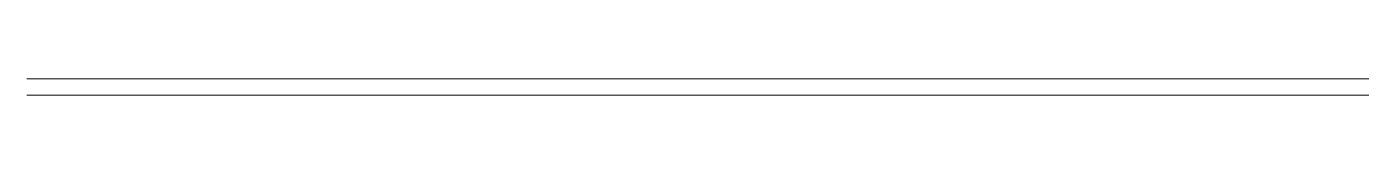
# Model space of a CAD drawing. Header units: inches. Extents: x 0.2 to 10.8, y 0.5 to 8.
# Drawn here: x 3.695 to 3.8333, y 5.535 to 5.5367 of the extents above; entities that cross this region are included whole.
import ezdxf

# ---------------------------------------------------------------- set-up
doc = ezdxf.new("R2010")
doc.units = ezdxf.units.IN
doc.header["$MEASUREMENT"] = 0
doc.layers.add('PDF_Geometry', color=7, linetype='Continuous')

msp = doc.modelspace()

# ---------------------------------------------------------------- linework, layer by layer
at = {"layer": 'PDF_Geometry', "lineweight": 9}
for points in [[(3.695, 5.53667), (3.69667, 5.53667)], [(3.695, 5.53667), (3.69667, 5.53667)], [(3.69667, 5.53667), (3.69833, 5.53667)], [(3.69667, 5.53667), (3.69833, 5.53667)], [(3.69833, 5.53667), (3.7, 5.53667)], [(3.69833, 5.53667), (3.7, 5.53667)], [(3.7, 5.53667), (3.70167, 5.53667)], [(3.7, 5.53667), (3.70167, 5.53667)], [(3.70167, 5.53667), (3.70333, 5.53667)], [(3.70167, 5.53667), (3.70333, 5.53667)], [(3.70333, 5.53667), (3.705, 5.53667)], [(3.70333, 5.53667), (3.705, 5.53667)], [(3.705, 5.53667), (3.70667, 5.53667)], [(3.705, 5.53667), (3.70667, 5.53667)], [(3.70667, 5.53667), (3.70833, 5.53667)], [(3.70667, 5.53667), (3.70833, 5.53667)], [(3.70833, 5.53667), (3.71, 5.53667)], [(3.70833, 5.53667), (3.71, 5.53667)], [(3.71, 5.53667), (3.71167, 5.53667)], [(3.71, 5.53667), (3.71167, 5.53667)], [(3.71167, 5.53667), (3.71333, 5.53667)], [(3.71167, 5.53667), (3.71333, 5.53667)], [(3.71333, 5.53667), (3.715, 5.53667)], [(3.71333, 5.53667), (3.715, 5.53667)], [(3.715, 5.53667), (3.71667, 5.53667)], [(3.715, 5.53667), (3.71667, 5.53667)], [(3.71667, 5.53667), (3.71833, 5.53667)], [(3.71667, 5.53667), (3.71833, 5.53667)], [(3.71833, 5.53667), (3.72, 5.53667)], [(3.71833, 5.53667), (3.72, 5.53667)], [(3.72, 5.53667), (3.72167, 5.53667)], [(3.72, 5.53667), (3.72167, 5.53667)], [(3.72167, 5.53667), (3.72333, 5.53667)], [(3.72167, 5.53667), (3.72333, 5.53667)], [(3.72167, 5.53667), (3.72333, 5.53667)], [(3.72333, 5.53667), (3.725, 5.53667)], [(3.72333, 5.53667), (3.725, 5.53667)], [(3.72333, 5.53667), (3.725, 5.53667)], [(3.725, 5.53667), (3.72667, 5.53667)], [(3.725, 5.53667), (3.72667, 5.53667)], [(3.72667, 5.53667), (3.72833, 5.53667)], [(3.72667, 5.53667), (3.72833, 5.53667)], [(3.72833, 5.53667), (3.73, 5.53667)], [(3.72833, 5.53667), (3.73, 5.53667)], [(3.72833, 5.53667), (3.73, 5.53667)], [(3.73, 5.53667), (3.73167, 5.53667)], [(3.73, 5.53667), (3.73167, 5.53667)], [(3.73, 5.53667), (3.73167, 5.53667)], [(3.73167, 5.53667), (3.73333, 5.53667)], [(3.73167, 5.53667), (3.73333, 5.53667)], [(3.73333, 5.53667), (3.735, 5.53667)], [(3.73333, 5.53667), (3.735, 5.53667)], [(3.735, 5.53667), (3.73667, 5.53667)], [(3.735, 5.53667), (3.73667, 5.53667)], [(3.735, 5.53667), (3.73667, 5.53667)], [(3.73667, 5.53667), (3.73833, 5.53667)], [(3.73667, 5.53667), (3.73833, 5.53667)], [(3.73667, 5.53667), (3.73833, 5.53667)], [(3.73833, 5.53667), (3.74, 5.53667)], [(3.73833, 5.53667), (3.74, 5.53667)], [(3.74, 5.53667), (3.74167, 5.53667)], [(3.74, 5.53667), (3.74167, 5.53667)], [(3.74167, 5.53667), (3.74333, 5.53667)], [(3.74167, 5.53667), (3.74333, 5.53667)], [(3.74167, 5.53667), (3.74333, 5.53667)], [(3.74333, 5.53667), (3.745, 5.53667)], [(3.74333, 5.53667), (3.745, 5.53667)], [(3.74333, 5.53667), (3.745, 5.53667)], [(3.745, 5.53667), (3.74667, 5.53667)], [(3.745, 5.53667), (3.74667, 5.53667)], [(3.74667, 5.53667), (3.74833, 5.53667)], [(3.74667, 5.53667), (3.74833, 5.53667)], [(3.74833, 5.53667), (3.75, 5.53667)], [(3.74833, 5.53667), (3.75, 5.53667)], [(3.75, 5.53667), (3.75167, 5.53667)], [(3.75, 5.53667), (3.75167, 5.53667)], [(3.75167, 5.53667), (3.75333, 5.53667)], [(3.75167, 5.53667), (3.75333, 5.53667)], [(3.75333, 5.53667), (3.755, 5.53667)], [(3.75333, 5.53667), (3.755, 5.53667)], [(3.755, 5.53667), (3.75667, 5.53667)], [(3.755, 5.53667), (3.75667, 5.53667)], [(3.75667, 5.53667), (3.75833, 5.53667)], [(3.75667, 5.53667), (3.75833, 5.53667)], [(3.75833, 5.53667), (3.76, 5.53667)], [(3.75833, 5.53667), (3.76, 5.53667)], [(3.76, 5.53667), (3.76167, 5.53667)], [(3.76, 5.53667), (3.76167, 5.53667)], [(3.76167, 5.53667), (3.76333, 5.53667)], [(3.76167, 5.53667), (3.76333, 5.53667)], [(3.76333, 5.53667), (3.765, 5.53667)], [(3.76333, 5.53667), (3.765, 5.53667)], [(3.765, 5.53667), (3.76667, 5.53667)], [(3.765, 5.53667), (3.76667, 5.53667)], [(3.76667, 5.53667), (3.76833, 5.53667)], [(3.76667, 5.53667), (3.76833, 5.53667)], [(3.76833, 5.53667), (3.77, 5.53667)], [(3.76833, 5.53667), (3.77, 5.53667)], [(3.77, 5.53667), (3.77167, 5.53667)], [(3.77, 5.53667), (3.77167, 5.53667)], [(3.77, 5.53667), (3.77167, 5.53667)], [(3.77167, 5.53667), (3.77333, 5.53667)], [(3.77167, 5.53667), (3.77333, 5.53667)], [(3.77167, 5.53667), (3.77333, 5.53667)], [(3.77333, 5.53667), (3.775, 5.53667)], [(3.77333, 5.53667), (3.775, 5.53667)], [(3.775, 5.53667), (3.77667, 5.53667)], [(3.775, 5.53667), (3.77667, 5.53667)], [(3.77667, 5.53667), (3.77833, 5.53667)], [(3.77667, 5.53667), (3.77833, 5.53667)], [(3.77833, 5.53667), (3.78, 5.53667)], [(3.77833, 5.53667), (3.78, 5.53667)], [(3.78, 5.53667), (3.78167, 5.53667)], [(3.78, 5.53667), (3.78167, 5.53667)], [(3.78167, 5.53667), (3.78333, 5.53667)], [(3.78167, 5.53667), (3.78333, 5.53667)], [(3.78333, 5.53667), (3.785, 5.53667)], [(3.78333, 5.53667), (3.785, 5.53667)], [(3.785, 5.53667), (3.78667, 5.53667)], [(3.785, 5.53667), (3.78667, 5.53667)], [(3.78667, 5.53667), (3.78833, 5.53667)], [(3.78667, 5.53667), (3.78833, 5.53667)], [(3.78833, 5.53667), (3.79, 5.53667)], [(3.78833, 5.53667), (3.79, 5.53667)], [(3.79, 5.53667), (3.79167, 5.53667)], [(3.79, 5.53667), (3.79167, 5.53667)], [(3.79167, 5.53667), (3.79333, 5.53667)], [(3.79167, 5.53667), (3.79333, 5.53667)], [(3.79333, 5.53667), (3.795, 5.53667)], [(3.79333, 5.53667), (3.795, 5.53667)], [(3.795, 5.53667), (3.79667, 5.53667)], [(3.795, 5.53667), (3.79667, 5.53667)], [(3.79667, 5.53667), (3.79833, 5.53667)], [(3.79667, 5.53667), (3.79833, 5.53667)], [(3.79833, 5.53667), (3.8, 5.53667)], [(3.79833, 5.53667), (3.8, 5.53667)], [(3.8, 5.53667), (3.80167, 5.53667)], [(3.8, 5.53667), (3.80167, 5.53667)], [(3.80167, 5.53667), (3.80333, 5.53667)], [(3.80167, 5.53667), (3.80333, 5.53667)], [(3.80333, 5.53667), (3.805, 5.53667)], [(3.80333, 5.53667), (3.805, 5.53667)], [(3.805, 5.53667), (3.80667, 5.53667)], [(3.805, 5.53667), (3.80667, 5.53667)], [(3.80667, 5.53667), (3.80833, 5.53667)], [(3.80667, 5.53667), (3.80833, 5.53667)], [(3.80833, 5.53667), (3.81, 5.53667)], [(3.80833, 5.53667), (3.81, 5.53667)], [(3.81, 5.53667), (3.81167, 5.53667)], [(3.81, 5.53667), (3.81167, 5.53667)], [(3.81167, 5.53667), (3.81333, 5.53667)], [(3.81167, 5.53667), (3.81333, 5.53667)], [(3.81333, 5.53667), (3.815, 5.53667)], [(3.81333, 5.53667), (3.815, 5.53667)], [(3.815, 5.53667), (3.81667, 5.53667)], [(3.815, 5.53667), (3.81667, 5.53667)], [(3.81667, 5.53667), (3.81833, 5.53667)], [(3.81667, 5.53667), (3.81833, 5.53667)], [(3.81833, 5.53667), (3.82, 5.53667)], [(3.81833, 5.53667), (3.82, 5.53667)], [(3.82, 5.53667), (3.82167, 5.53667)], [(3.82, 5.53667), (3.82167, 5.53667)], [(3.82167, 5.53667), (3.82333, 5.53667)], [(3.82167, 5.53667), (3.82333, 5.53667)], [(3.82333, 5.53667), (3.825, 5.53667)], [(3.82333, 5.53667), (3.825, 5.53667)], [(3.825, 5.53667), (3.82667, 5.53667)], [(3.825, 5.53667), (3.82667, 5.53667)], [(3.82667, 5.53667), (3.82833, 5.53667)], [(3.82667, 5.53667), (3.82833, 5.53667)], [(3.82833, 5.53667), (3.83, 5.53667)], [(3.82833, 5.53667), (3.83, 5.53667)], [(3.82833, 5.53667), (3.83, 5.53667)], [(3.83, 5.53667), (3.83167, 5.53667)], [(3.83, 5.53667), (3.83167, 5.53667)], [(3.83, 5.53667), (3.83167, 5.53667)], [(3.83167, 5.53667), (3.83333, 5.53667)], [(3.83167, 5.53667), (3.83333, 5.53667)], [(3.83333, 5.53667), (3.835, 5.53667)], [(3.695, 5.535), (3.69667, 5.535)], [(3.695, 5.535), (3.69667, 5.535)], [(3.695, 5.535), (3.69667, 5.535)], [(3.69667, 5.535), (3.69833, 5.535)], [(3.69667, 5.535), (3.69833, 5.535)], [(3.69667, 5.535), (3.69833, 5.535)], [(3.69833, 5.535), (3.7, 5.535)], [(3.69833, 5.535), (3.7, 5.535)], [(3.7, 5.535), (3.70167, 5.535)], [(3.7, 5.535), (3.70167, 5.535)], [(3.7, 5.535), (3.70167, 5.535)], [(3.70167, 5.535), (3.70333, 5.535)], [(3.70167, 5.535), (3.70333, 5.535)], [(3.70167, 5.535), (3.70333, 5.535)], [(3.70333, 5.535), (3.705, 5.535)], [(3.70333, 5.535), (3.705, 5.535)], [(3.70333, 5.535), (3.705, 5.535)], [(3.705, 5.535), (3.70667, 5.535)], [(3.705, 5.535), (3.70667, 5.535)], [(3.70667, 5.535), (3.70833, 5.535)], [(3.70667, 5.535), (3.70833, 5.535)], [(3.70667, 5.535), (3.70833, 5.535)], [(3.70833, 5.535), (3.71, 5.535)], [(3.70833, 5.535), (3.71, 5.535)], [(3.70833, 5.535), (3.71, 5.535)], [(3.71, 5.535), (3.71167, 5.535)], [(3.71, 5.535), (3.71167, 5.535)], [(3.71, 5.535), (3.71167, 5.535)], [(3.71167, 5.535), (3.71333, 5.535)], [(3.71167, 5.535), (3.71333, 5.535)], [(3.71333, 5.535), (3.715, 5.535)], [(3.71333, 5.535), (3.715, 5.535)], [(3.71333, 5.535), (3.715, 5.535)], [(3.715, 5.535), (3.71667, 5.535)], [(3.715, 5.535), (3.71667, 5.535)], [(3.715, 5.535), (3.71667, 5.535)], [(3.71667, 5.535), (3.71833, 5.535)], [(3.71667, 5.535), (3.71833, 5.535)], [(3.71667, 5.535), (3.71833, 5.535)], [(3.71833, 5.535), (3.72, 5.535)], [(3.71833, 5.535), (3.72, 5.535)], [(3.71833, 5.535), (3.72, 5.535)], [(3.72, 5.535), (3.72167, 5.535)], [(3.72, 5.535), (3.72167, 5.535)], [(3.72167, 5.535), (3.72333, 5.535)], [(3.72167, 5.535), (3.72333, 5.535)], [(3.72167, 5.535), (3.72333, 5.535)], [(3.72333, 5.535), (3.725, 5.535)], [(3.72333, 5.535), (3.725, 5.535)], [(3.72333, 5.535), (3.725, 5.535)], [(3.72333, 5.535), (3.725, 5.535)], [(3.725, 5.535), (3.72667, 5.535)], [(3.725, 5.535), (3.72667, 5.535)], [(3.725, 5.535), (3.72667, 5.535)], [(3.72667, 5.535), (3.72833, 5.535)], [(3.72667, 5.535), (3.72833, 5.535)], [(3.72833, 5.535), (3.73, 5.535)], [(3.72833, 5.535), (3.73, 5.535)], [(3.72833, 5.535), (3.73, 5.535)], [(3.73, 5.535), (3.73167, 5.535)], [(3.73, 5.535), (3.73167, 5.535)], [(3.73, 5.535), (3.73167, 5.535)], [(3.73, 5.535), (3.73167, 5.535)], [(3.73167, 5.535), (3.73333, 5.535)], [(3.73167, 5.535), (3.73333, 5.535)], [(3.73167, 5.535), (3.73333, 5.535)], [(3.73333, 5.535), (3.735, 5.535)], [(3.73333, 5.535), (3.735, 5.535)], [(3.735, 5.535), (3.73667, 5.535)], [(3.735, 5.535), (3.73667, 5.535)], [(3.735, 5.535), (3.73667, 5.535)], [(3.73667, 5.535), (3.73833, 5.535)], [(3.73667, 5.535), (3.73833, 5.535)], [(3.73667, 5.535), (3.73833, 5.535)], [(3.73667, 5.535), (3.73833, 5.535)], [(3.73833, 5.535), (3.74, 5.535)], [(3.73833, 5.535), (3.74, 5.535)], [(3.73833, 5.535), (3.74, 5.535)], [(3.74, 5.535), (3.74167, 5.535)], [(3.74, 5.535), (3.74167, 5.535)], [(3.74167, 5.535), (3.74333, 5.535)], [(3.74167, 5.535), (3.74333, 5.535)], [(3.74167, 5.535), (3.74333, 5.535)], [(3.74333, 5.535), (3.745, 5.535)], [(3.74333, 5.535), (3.745, 5.535)], [(3.74333, 5.535), (3.745, 5.535)], [(3.74333, 5.535), (3.745, 5.535)], [(3.745, 5.535), (3.74667, 5.535)], [(3.745, 5.535), (3.74667, 5.535)], [(3.745, 5.535), (3.74667, 5.535)], [(3.74667, 5.535), (3.74833, 5.535)], [(3.74667, 5.535), (3.74833, 5.535)], [(3.74667, 5.535), (3.74833, 5.535)], [(3.74833, 5.535), (3.75, 5.535)], [(3.74833, 5.535), (3.75, 5.535)], [(3.74833, 5.535), (3.75, 5.535)], [(3.75, 5.535), (3.75167, 5.535)], [(3.75, 5.535), (3.75167, 5.535)], [(3.75167, 5.535), (3.75333, 5.535)], [(3.75167, 5.535), (3.75333, 5.535)], [(3.75167, 5.535), (3.75333, 5.535)], [(3.75333, 5.535), (3.755, 5.535)], [(3.75333, 5.535), (3.755, 5.535)], [(3.75333, 5.535), (3.755, 5.535)], [(3.755, 5.535), (3.75667, 5.535)], [(3.755, 5.535), (3.75667, 5.535)], [(3.755, 5.535), (3.75667, 5.535)], [(3.75667, 5.535), (3.75833, 5.535)], [(3.75667, 5.535), (3.75833, 5.535)], [(3.75833, 5.535), (3.76, 5.535)], [(3.75833, 5.535), (3.76, 5.535)], [(3.75833, 5.535), (3.76, 5.535)], [(3.76, 5.535), (3.76167, 5.535)], [(3.76, 5.535), (3.76167, 5.535)], [(3.76, 5.535), (3.76167, 5.535)], [(3.76167, 5.535), (3.76333, 5.535)], [(3.76167, 5.535), (3.76333, 5.535)], [(3.76167, 5.535), (3.76333, 5.535)], [(3.76333, 5.535), (3.765, 5.535)], [(3.76333, 5.535), (3.765, 5.535)], [(3.765, 5.535), (3.76667, 5.535)], [(3.765, 5.535), (3.76667, 5.535)], [(3.765, 5.535), (3.76667, 5.535)], [(3.76667, 5.535), (3.76833, 5.535)], [(3.76667, 5.535), (3.76833, 5.535)], [(3.76667, 5.535), (3.76833, 5.535)], [(3.76833, 5.535), (3.77, 5.535)], [(3.76833, 5.535), (3.77, 5.535)], [(3.77, 5.535), (3.77167, 5.535)], [(3.77, 5.535), (3.77167, 5.535)], [(3.77, 5.535), (3.77167, 5.535)], [(3.77167, 5.535), (3.77333, 5.535)], [(3.77167, 5.535), (3.77333, 5.535)], [(3.77167, 5.535), (3.77333, 5.535)], [(3.77167, 5.535), (3.77333, 5.535)], [(3.77333, 5.535), (3.775, 5.535)], [(3.77333, 5.535), (3.775, 5.535)], [(3.77333, 5.535), (3.775, 5.535)], [(3.775, 5.535), (3.77667, 5.535)], [(3.775, 5.535), (3.77667, 5.535)], [(3.775, 5.535), (3.77667, 5.535)], [(3.77667, 5.535), (3.77833, 5.535)], [(3.77667, 5.535), (3.77833, 5.535)], [(3.77667, 5.535), (3.77833, 5.535)], [(3.77833, 5.535), (3.78, 5.535)], [(3.77833, 5.535), (3.78, 5.535)], [(3.78, 5.535), (3.78167, 5.535)], [(3.78, 5.535), (3.78167, 5.535)], [(3.78, 5.535), (3.78167, 5.535)], [(3.78167, 5.535), (3.78333, 5.535)], [(3.78167, 5.535), (3.78333, 5.535)], [(3.78167, 5.535), (3.78333, 5.535)], [(3.78333, 5.535), (3.785, 5.535)], [(3.78333, 5.535), (3.785, 5.535)], [(3.78333, 5.535), (3.785, 5.535)], [(3.785, 5.535), (3.78667, 5.535)], [(3.785, 5.535), (3.78667, 5.535)], [(3.78667, 5.535), (3.78833, 5.535)], [(3.78667, 5.535), (3.78833, 5.535)], [(3.78667, 5.535), (3.78833, 5.535)], [(3.78833, 5.535), (3.79, 5.535)], [(3.78833, 5.535), (3.79, 5.535)], [(3.78833, 5.535), (3.79, 5.535)], [(3.79, 5.535), (3.79167, 5.535)], [(3.79, 5.535), (3.79167, 5.535)], [(3.79, 5.535), (3.79167, 5.535)], [(3.79167, 5.535), (3.79333, 5.535)], [(3.79167, 5.535), (3.79333, 5.535)], [(3.79333, 5.535), (3.795, 5.535)], [(3.79333, 5.535), (3.795, 5.535)], [(3.79333, 5.535), (3.795, 5.535)], [(3.795, 5.535), (3.79667, 5.535)], [(3.795, 5.535), (3.79667, 5.535)], [(3.795, 5.535), (3.79667, 5.535)], [(3.79667, 5.535), (3.79833, 5.535)], [(3.79667, 5.535), (3.79833, 5.535)], [(3.79667, 5.535), (3.79833, 5.535)], [(3.79833, 5.535), (3.8, 5.535)], [(3.79833, 5.535), (3.8, 5.535)], [(3.8, 5.535), (3.80167, 5.535)], [(3.8, 5.535), (3.80167, 5.535)], [(3.8, 5.535), (3.80167, 5.535)], [(3.80167, 5.535), (3.80333, 5.535)], [(3.80167, 5.535), (3.80333, 5.535)], [(3.80167, 5.535), (3.80333, 5.535)], [(3.80333, 5.535), (3.805, 5.535)], [(3.80333, 5.535), (3.805, 5.535)], [(3.80333, 5.535), (3.805, 5.535)], [(3.805, 5.535), (3.80667, 5.535)], [(3.805, 5.535), (3.80667, 5.535)], [(3.805, 5.535), (3.80667, 5.535)], [(3.80667, 5.535), (3.80833, 5.535)], [(3.80667, 5.535), (3.80833, 5.535)], [(3.80833, 5.535), (3.81, 5.535)], [(3.80833, 5.535), (3.81, 5.535)], [(3.80833, 5.535), (3.81, 5.535)], [(3.81, 5.535), (3.81167, 5.535)], [(3.81, 5.535), (3.81167, 5.535)], [(3.81, 5.535), (3.81167, 5.535)], [(3.81167, 5.535), (3.81333, 5.535)], [(3.81167, 5.535), (3.81333, 5.535)], [(3.81167, 5.535), (3.81333, 5.535)], [(3.81333, 5.535), (3.815, 5.535)], [(3.81333, 5.535), (3.815, 5.535)], [(3.815, 5.535), (3.81667, 5.535)], [(3.815, 5.535), (3.81667, 5.535)], [(3.815, 5.535), (3.81667, 5.535)], [(3.81667, 5.535), (3.81833, 5.535)], [(3.81667, 5.535), (3.81833, 5.535)], [(3.81667, 5.535), (3.81833, 5.535)], [(3.81833, 5.535), (3.82, 5.535)], [(3.81833, 5.535), (3.82, 5.535)], [(3.81833, 5.535), (3.82, 5.535)], [(3.82, 5.535), (3.82167, 5.535)], [(3.82, 5.535), (3.82167, 5.535)], [(3.82167, 5.535), (3.82333, 5.535)], [(3.82167, 5.535), (3.82333, 5.535)], [(3.82167, 5.535), (3.82333, 5.535)], [(3.82333, 5.535), (3.825, 5.535)], [(3.82333, 5.535), (3.825, 5.535)], [(3.82333, 5.535), (3.825, 5.535)], [(3.825, 5.535), (3.82667, 5.535)], [(3.825, 5.535), (3.82667, 5.535)], [(3.825, 5.535), (3.82667, 5.535)], [(3.82667, 5.535), (3.82833, 5.535)], [(3.82667, 5.535), (3.82833, 5.535)], [(3.82833, 5.535), (3.83, 5.535)], [(3.82833, 5.535), (3.83, 5.535)], [(3.82833, 5.535), (3.83, 5.535)], [(3.83, 5.535), (3.83167, 5.535)], [(3.83, 5.535), (3.83167, 5.535)], [(3.83, 5.535), (3.83167, 5.535)], [(3.83, 5.535), (3.83167, 5.535)], [(3.83167, 5.535), (3.83333, 5.535)], [(3.83167, 5.535), (3.83333, 5.535)], [(3.83167, 5.535), (3.83333, 5.535)], [(3.83333, 5.535), (3.835, 5.535)]]:
    msp.add_lwpolyline(points, dxfattribs=at)

doc.saveas('drawing.dxf')
